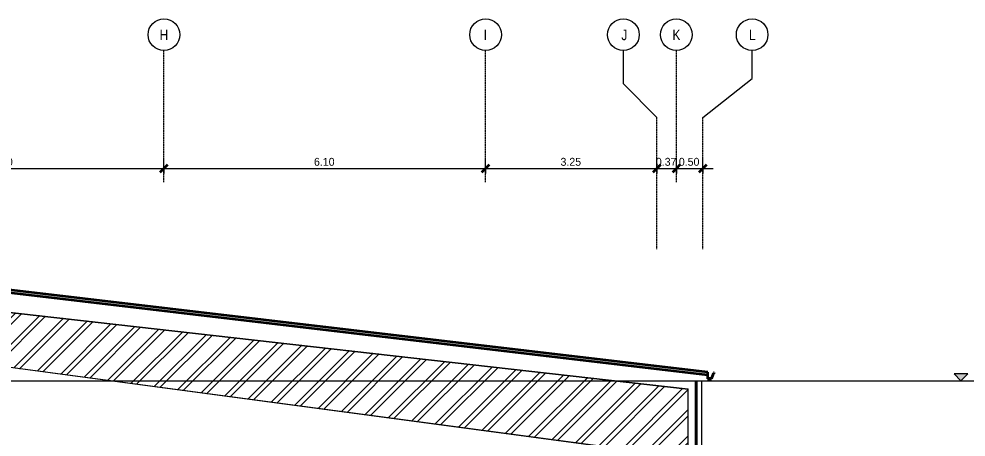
# Model space of a CAD drawing. Header units: centimetres. Extents: x -336 to 16318, y -437 to 1921.
# Drawn here: x 12667 to 14463, y 1128 to 1921 of the extents above; entities that cross this region are included whole.
import ezdxf

# ---------------------------------------------------------------- set-up
doc = ezdxf.new("R2010")
doc.units = ezdxf.units.CM
doc.linetypes.add('Centre', pattern=[3.175, 0.635, -0.475, 1.59, -0.475])
doc.linetypes.add('Grid Line', pattern=[2.2225, 1.27, -0.3175, 0.3175, -0.3175])
for name, color, linetype, lineweight in [('A-ANNO-DIMS', 7, 'Continuous', 9), ('A-ANNO-DIMS-100', 7, 'Continuous', 9), ('A-FLOR-LEVL', 7, 'Continuous', 9), ('A-GENM', 7, 'Continuous', 9), ('A-ROOF', 7, 'Continuous', 9), ('A-ROOF-MCUT', 7, 'Continuous', 35), ('A-ROOF-PATT', 7, 'Continuous', 35), ('A-WALL', 7, 'Continuous', 9), ('A-WALL-PATT', 7, 'Continuous', 35), ('S-BEAM', 7, 'Continuous', 9), ('S-GRID', 7, 'Continuous', 9), ('S-GRID-IDEN', 7, 'Continuous', 9)]:
    doc.layers.add(name, color=color, linetype=linetype, lineweight=lineweight)
doc.styles.add('Century Gothic_1', font='GOTHIC.TTF', dxfattribs={"height": 15})
doc.styles.add('Saira Condensed', font='SairaCondensed-Regular.ttf', dxfattribs={"height": 20})
doc.dimstyles.new('FCA_N_Cotas_E100', dxfattribs={"dimscale": 30.48, "dimtxt": 15.662524, "dimasz": 0.492126, "dimexe": 0.656168, "dimexo": 0.656168, "dimgap": 0.032808, "dimtad": 1, "dimlfac": 0.01, "dimrnd": 0.01, "dimzin": 0, "dimdsep": 46, "dimtxsty": 'Century Gothic_1', "dimblk1": 'OBLIQUE', "dimblk2": 'OBLIQUE', "dimsah": 1, "dimcen": 0.09, "dimdle": 0.656168, "dimazin": 2, "dimtfac": 1, "dimtdec": 4, "dimtix": 1, "dimtmove": 0, "dimatfit": 3, "dimfxl": 1, "dimtvp": 1, "dimtolj": 1, "dimtzin": 0, "dimarcsym": 2})
pattern_1 = [(45, (4466.597, 712), (-25.1447, 25.1447), []), (45, (4466.597, 750.1), (-25.1447, 25.1447), [])]

# ---------------------------------------------------------------- blocks, each defined once
blk = doc.blocks.new('PQ_RVR_EST-01_ZZ_ZZ_MO_T_A_rvt-2-Section 7')
at = {"layer": 'S-BEAM', "true_color": 0xc0c0c0}
h = blk.add_hatch(dxfattribs=at)
h.set_pattern_fill('FP_24', color=9, style=0, pattern_type=2)
h.set_pattern_definition(pattern_1)
h.paths.add_polyline_path([(6073.1, 1218.3), (6073.1, 1218.9), (4131.5, 1438.8), (4131.5, 1438.2), (5913.9, 1236.3)])
h = blk.add_hatch(dxfattribs=at)
h.set_pattern_fill('FP_24', color=9, style=0, pattern_type=2)
h.set_pattern_definition(pattern_1)
h.paths.add_polyline_path([(6073.1, 1088.7), (6073.1, 1218.3), (4131.5, 1438.2), (4131.5, 1348.1), (6026, 1095)])
h = blk.add_hatch(dxfattribs=at)
h.set_pattern_fill('FP_24', color=9, style=0, pattern_type=2)
h.set_pattern_definition(pattern_1)
h.paths.add_polyline_path([(6073.1, 1088.2), (6073.1, 1088.7), (4131.5, 1348.1), (4131.5, 1347.5), (5913.9, 1109.4)])
at = {"layer": 'S-BEAM'}
for p, q in [((4131.5, 1438.8), (6073.1, 1218.9)), ((4131.5, 1438.2), (6073.1, 1218.3)), ((4131.5, 1348.1), (6073.1, 1088.7)), ((4131.5, 1347.5), (6073.1, 1088.2)), ((6073.1, 1218.3), (6073.1, 1218.9)), ((6073.1, 1088.7), (6073.1, 1218.3))]:
    blk.add_line(p, q, dxfattribs=at)
blk = doc.blocks.new('RVR-PQ-Canal ALL-Basado en cara - 100 x 150 x Sin camara-1832322-Section 7')
at = {"layer": 'A-GENM', "color": 8, "true_color": 0x808080}
for p, q in [((6088.2, 1234.5), (6098.2, 1234.5)), ((6098.2, 1234.5), (6098.2, 734.8)), ((6098.2, 609.9), (6098.2, 576.4)), ((6098.2, 534.5), (6098.2, 94)), ((6098.2, 94), (6089.5, 94))]:
    blk.add_line(p, q, dxfattribs=at)
blk = doc.blocks.new('Level - Con_Triangulo-1145637-Section 7')
at = {"layer": 'A-FLOR-LEVL', "true_color": 0xe2e2e2}
blk.add_hatch(color=254, dxfattribs=at).paths.add_polyline_path([(6603, -50.6), (6590.1, -63.5), (6577.2, -50.6)])
at = {"layer": 'A-FLOR-LEVL', "color": 253, "true_color": 0xaaaaaa}
for p, q in [((6603, -50.6), (6577.2, -50.6)), ((6577.2, -50.6), (6590.1, -63.5)), ((6590.1, -63.5), (6603, -50.6)), ((6577.2, -63.5), (6815.7, -63.5))]:
    blk.add_line(p, q, dxfattribs=at)
blk = doc.blocks.new('Grid - 3mm-1939417-Section 7')
at = {"layer": 'S-GRID-IDEN', "color": 253, "true_color": 0xaaaaaa}
blk.add_circle((1330.8, 1891.3), 30, dxfattribs=at)
blk = doc.blocks.new('DIMBLOCK40-Section 7')
at = {"layer": 'A-ANNO-DIMS-100'}
for p, q in [((12331.6, 1637.3), (12331.6, 1657.3)), ((12941.8, 1637.3), (12941.8, 1657.3)), ((12331.6, 1637.3), (12941.8, 1637.3)), ((12331.6, 1637.3), (12331.6, 1627.9)), ((12941.8, 1637.3), (12941.8, 1627.9))]:
    blk.add_line(p, q, dxfattribs=at)
at = {"layer": 'A-ANNO-DIMS-100', "lineweight": 35}
for p, q in [((12331.6, 1637.3), (12324.1, 1629.8)), ((12331.6, 1637.3), (12339.1, 1644.8)), ((12941.8, 1637.3), (12934.3, 1629.8)), ((12941.8, 1637.3), (12949.3, 1644.8))]:
    blk.add_line(p, q, dxfattribs=at)
at = {"layer": 'A-ANNO-DIMS-100', "color": 0, "insert": (12616.3, 1657.6), "char_height": 15, "width": 48.927, "attachment_point": 1, "line_spacing_factor": 0.984502, "style": 'Century Gothic_1'}
blk.add_mtext('6.10', dxfattribs=at)
blk = doc.blocks.new('_Oblique')
at = {"color": 0, "linetype": 'ByBlock', "lineweight": -2}
blk.add_line((-0.5, -0.5), (0.5, 0.5), dxfattribs=at)
blk = doc.blocks.new('DIMBLOCK41-Section 7')
at = {"layer": 'A-ANNO-DIMS-100'}
for p, q in [((12941.8, 1637.3), (12941.8, 1657.3)), ((13551.8, 1637.3), (13551.8, 1657.3)), ((12941.8, 1637.3), (13551.8, 1637.3)), ((12941.8, 1637.3), (12941.8, 1627.9)), ((13551.8, 1637.3), (13551.8, 1627.9))]:
    blk.add_line(p, q, dxfattribs=at)
at = {"layer": 'A-ANNO-DIMS-100', "lineweight": 35}
for p, q in [((12941.8, 1637.3), (12934.3, 1629.8)), ((12941.8, 1637.3), (12949.3, 1644.8)), ((13551.8, 1637.3), (13544.3, 1629.8)), ((13551.8, 1637.3), (13559.3, 1644.8))]:
    blk.add_line(p, q, dxfattribs=at)
at = {"layer": 'A-ANNO-DIMS-100', "color": 0, "insert": (13226.5, 1657.6), "char_height": 15, "width": 48.927, "attachment_point": 1, "line_spacing_factor": 0.984502, "style": 'Century Gothic_1'}
blk.add_mtext('6.10', dxfattribs=at)
blk = doc.blocks.new('DIMBLOCK42-Section 7')
at = {"layer": 'A-ANNO-DIMS-100'}
for p, q in [((13551.8, 1637.3), (13551.8, 1657.3)), ((13876.8, 1637.3), (13876.8, 1657.3)), ((13551.8, 1637.3), (13876.8, 1637.3)), ((13551.8, 1637.3), (13551.8, 1627.9)), ((13876.8, 1637.3), (13876.8, 1627.9))]:
    blk.add_line(p, q, dxfattribs=at)
at = {"layer": 'A-ANNO-DIMS-100', "lineweight": 35}
for p, q in [((13551.8, 1637.3), (13544.3, 1629.8)), ((13551.8, 1637.3), (13559.3, 1644.8)), ((13876.8, 1637.3), (13869.3, 1629.8)), ((13876.8, 1637.3), (13884.3, 1644.8))]:
    blk.add_line(p, q, dxfattribs=at)
at = {"layer": 'A-ANNO-DIMS-100', "color": 0, "insert": (13694, 1657.6), "char_height": 15, "width": 48.927, "attachment_point": 1, "line_spacing_factor": 0.984502, "style": 'Century Gothic_1'}
blk.add_mtext('3.25', dxfattribs=at)
blk = doc.blocks.new('DIMBLOCK43-Section 7')
at = {"layer": 'A-ANNO-DIMS-100'}
for p, q in [((13876.8, 1637.3), (13876.8, 1657.3)), ((13913.7, 1637.3), (13913.7, 1657.3)), ((13876.8, 1637.3), (13913.7, 1637.3)), ((13876.8, 1637.3), (13876.8, 1627.9)), ((13913.7, 1637.3), (13913.7, 1627.9))]:
    blk.add_line(p, q, dxfattribs=at)
at = {"layer": 'A-ANNO-DIMS-100', "lineweight": 35}
for p, q in [((13876.8, 1637.3), (13869.3, 1629.8)), ((13876.8, 1637.3), (13884.3, 1644.8)), ((13913.7, 1637.3), (13906.2, 1629.8)), ((13913.7, 1637.3), (13921.2, 1644.8))]:
    blk.add_line(p, q, dxfattribs=at)
at = {"layer": 'A-ANNO-DIMS-100', "color": 0, "insert": (13874.9, 1657.6), "char_height": 15, "width": 48.927, "attachment_point": 1, "line_spacing_factor": 0.984502, "style": 'Century Gothic_1'}
blk.add_mtext('0.37', dxfattribs=at)
blk = doc.blocks.new('DIMBLOCK44-Section 7')
at = {"layer": 'A-ANNO-DIMS-100'}
for p, q in [((13913.7, 1637.3), (13913.7, 1657.3)), ((13963.7, 1637.3), (13963.7, 1657.3)), ((13913.7, 1637.3), (13983.7, 1637.3)), ((13913.7, 1637.3), (13913.7, 1627.9)), ((13963.7, 1637.3), (13963.7, 1627.9))]:
    blk.add_line(p, q, dxfattribs=at)
at = {"layer": 'A-ANNO-DIMS-100', "lineweight": 35}
for p, q in [((13913.7, 1637.3), (13906.2, 1629.8)), ((13913.7, 1637.3), (13921.2, 1644.8)), ((13963.7, 1637.3), (13956.2, 1629.8)), ((13963.7, 1637.3), (13971.2, 1644.8))]:
    blk.add_line(p, q, dxfattribs=at)
at = {"layer": 'A-ANNO-DIMS-100', "color": 0, "insert": (13918.4, 1657.6), "char_height": 15, "width": 48.927, "attachment_point": 1, "line_spacing_factor": 0.984502, "style": 'Century Gothic_1'}
blk.add_mtext('0.50', dxfattribs=at)

msp = doc.modelspace()

# ---------------------------------------------------------------- hatches: boundary and pattern name
at = {"layer": 'A-ROOF-PATT', "lineweight": 9, "true_color": 0x9a9a9a}
msp.add_hatch(color=253, dxfattribs=at).paths.add_polyline_path([(10024.223, 1240.194), (12000.129, 1478.395), (13972.923, 1245.795), (13972.923, 1250.83), (12000.123, 1483.43), (10024.223, 1245.23)])
at = {"layer": 'A-WALL-PATT', "lineweight": 9, "true_color": 0x9a9a9a}
msp.add_hatch(color=253, dxfattribs=at).paths.add_polyline_path([(13951.515, 99), (13951.515, 1234.505), (13951.015, 1234.505), (13951.015, 99)])

# ---------------------------------------------------------------- linework, layer by layer
at = {"layer": 'A-FLOR-LEVL', "color": 253, "linetype": 'Centre', "true_color": 0xaaaaaa}
msp.add_line((7411.125, 1234.505), (14440.542, 1234.505), dxfattribs=at)
at = {"layer": 'A-ROOF', "lineweight": 35}
for p, q in [((13972.923, 1250.83), (12000.123, 1483.43)), ((12000.129, 1478.395), (13972.923, 1245.795))]:
    msp.add_line(p, q, dxfattribs=at)
at = {"layer": 'A-ROOF-MCUT'}
for p, q in [((13973.24, 1250.83), (13972.923, 1250.83)), ((13972.923, 1250.83), (13972.923, 1238.339)), ((13973.24, 1238.656), (13973.24, 1250.83)), ((13983.916, 1248.608), (13980.106, 1238.656)), ((13980.343, 1238.339), (13984.153, 1248.29)), ((13985.105, 1248.608), (13983.916, 1248.608)), ((13985.423, 1249.56), (13984.153, 1249.56)), ((13984.153, 1249.56), (13984.153, 1249.243)), ((13984.153, 1249.243), (13985.105, 1249.243)), ((13984.153, 1248.29), (13985.423, 1248.29)), ((13985.105, 1249.243), (13985.105, 1248.608)), ((13985.423, 1248.29), (13985.423, 1249.56)), ((13972.923, 1238.339), (13980.343, 1238.339)), ((13980.106, 1238.656), (13973.24, 1238.656))]:
    msp.add_line(p, q, dxfattribs=at)
at = {"layer": 'A-WALL', "lineweight": 35}
for p, q in [((13951.015, 1234.505), (13951.015, 99)), ((13951.515, 1234.505), (13951.015, 1234.505)), ((13951.515, 99), (13951.515, 1234.505))]:
    msp.add_line(p, q, dxfattribs=at)
at = {"layer": 'S-GRID', "color": 253, "linetype": 'Grid Line', "true_color": 0xaaaaaa}
for p, q in [((12941.841, 1611.334), (12941.841, 1861.334)), ((13551.841, 1611.334), (13551.841, 1861.334)), ((13913.747, 1611.334), (13913.747, 1861.334)), ((13876.841, 1484.334), (13876.841, 1734.334)), ((13963.747, 1484.334), (13963.747, 1734.334))]:
    msp.add_line(p, q, dxfattribs=at)
at = {"layer": 'S-GRID', "color": 253, "true_color": 0xaaaaaa}
for p, q in [((13813.341, 1797.834), (13813.341, 1861.334)), ((14057.427, 1808.175), (14057.427, 1861.334)), ((13876.841, 1734.334), (13813.341, 1797.834)), ((13963.747, 1734.334), (14057.427, 1808.175))]:
    msp.add_line(p, q, dxfattribs=at)

# ---------------------------------------------------------------- block references
at = {"lineweight": 5}
msp.add_blockref('PQ_RVR_EST-01_ZZ_ZZ_MO_T_A_rvt-2-Section 7', (7863.302, 0), dxfattribs=at)
at = {"layer": 'A-FLOR-LEVL', "color": 253, "true_color": 0xaaaaaa}
msp.add_blockref('Level - Con_Triangulo-1145637-Section 7', (7863.302, 1298.005), dxfattribs=at)
at = {"layer": 'A-GENM', "color": 8, "true_color": 0x808080}
msp.add_blockref('RVR-PQ-Canal ALL-Basado en cara - 100 x 150 x Sin camara-1832322-Section 7', (7863.302, 0), dxfattribs=at)
at = {"layer": 'S-GRID-IDEN', "color": 253, "true_color": 0xaaaaaa}
for p in [(11611.068, 0), (12221.068, 0), (12482.568, 0), (12582.974, 0), (12726.654, 0)]:
    msp.add_blockref('Grid - 3mm-1939417-Section 7', p, dxfattribs=at)

# ---------------------------------------------------------------- texts
at = {"layer": 'S-GRID-IDEN', "color": 253, "true_color": 0xaaaaaa, "char_height": 20, "attachment_point": 1, "style": 'Saira Condensed'}
for s, insert, width in [('H', (12933.618, 1901.014), 19.2405), ('I', (13548.218, 1901.014), 8.01687), ('J', (13809.368, 1901.014), 8.81856), ('K', (13906.173, 1901.014), 17.63712), ('L', (14051.504, 1901.014), 13.62869)]:
    msp.add_mtext(s, dxfattribs=dict(at, insert=insert, width=width))

# ---------------------------------------------------------------- dimensions: what is measured, and where the dimension line sits
at = {"layer": 'A-ANNO-DIMS'}
for base, p1, p2, override, picture, middle in [((12941.841, 1637.324), (12331.561, 1647.931), (12941.841, 1647.931), {"dimpost": '<>', "dimfxl": 610.280405}, 'DIMBLOCK40-Section 7', (12636.701, 1646.202)), ((13551.841, 1637.324), (12941.841, 1647.931), (13551.841, 1647.931), {"dimpost": '<>', "dimfxl": 610}, 'DIMBLOCK41-Section 7', (13246.841, 1646.202)), ((13876.841, 1637.324), (13551.841, 1647.931), (13876.841, 1647.931), {"dimpost": '<>', "dimfxl": 325}, 'DIMBLOCK42-Section 7', (13714.341, 1646.202)), ((13913.747, 1637.324), (13876.841, 1647.931), (13913.747, 1647.931), {"dimpost": '<>', "dimfxl": 36.905634}, 'DIMBLOCK43-Section 7', (13895.294, 1646.202)), ((13963.747, 1637.324), (13913.747, 1647.931), (13963.747, 1647.931), {"dimpost": '<>', "dimfxl": 50}, 'DIMBLOCK44-Section 7', (13938.747, 1646.202))]:
    dim = msp.add_linear_dim(base=base, p1=p1, p2=p2, dimstyle='FCA_N_Cotas_E100', override=override, dxfattribs=at)
    dim.commit()
    dim.dimension.update_dxf_attribs({"geometry": picture, "text_midpoint": middle})

doc.saveas('drawing.dxf')
